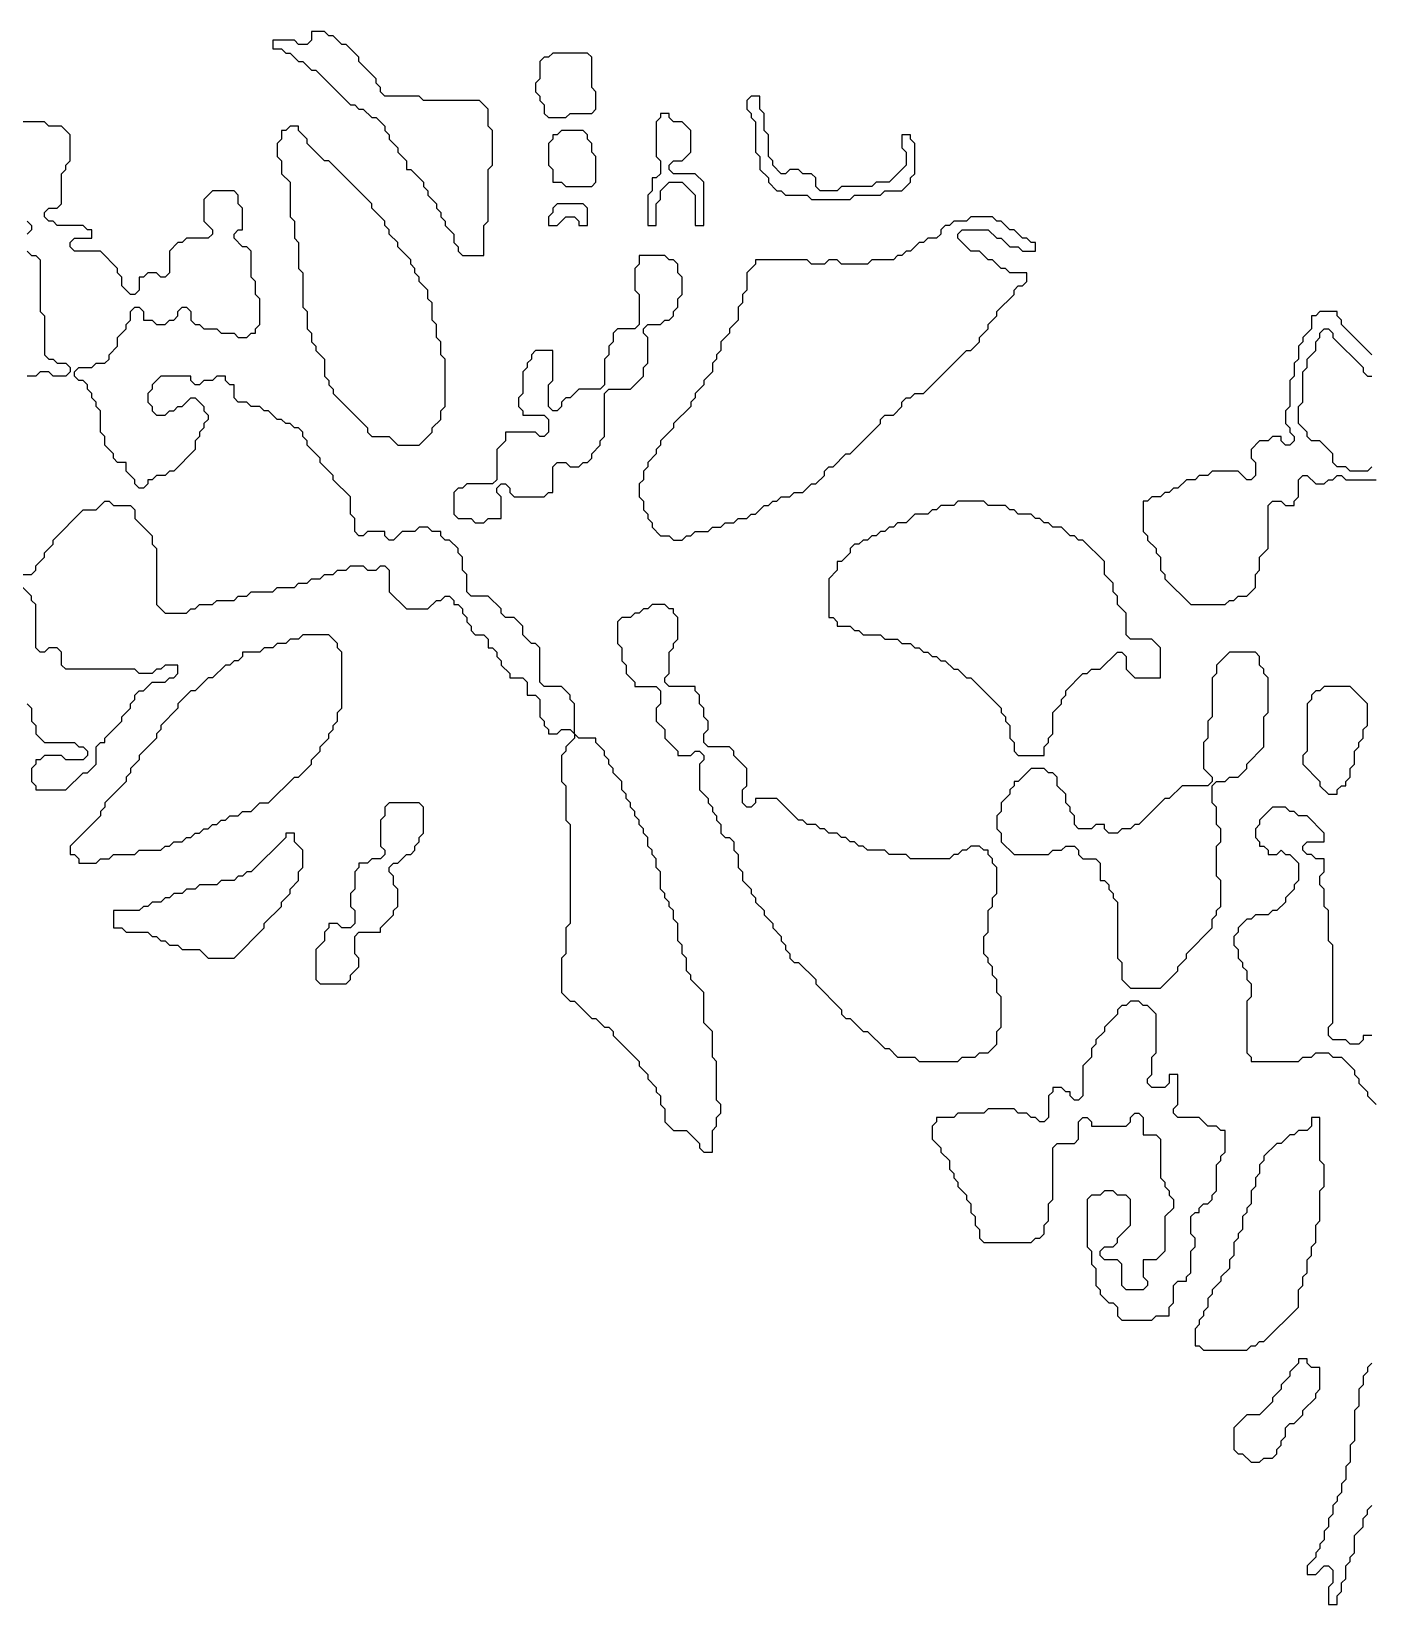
# Model space of a CAD drawing. Header units: metres. Extents: x 0 to 100, y 0 to 128.
# Drawn here: x 44.3 to 52.06, y 57.9 to 67.03 of the extents above; entities that cross this region are included whole.
import ezdxf

# ---------------------------------------------------------------- set-up
doc = ezdxf.new("R2010")
doc.units = ezdxf.units.M

msp = doc.modelspace()

# ---------------------------------------------------------------- linework, layer by layer
for points in [[(45.925, 67.025), (45.925, 66.975), (45.9, 66.95), (45.85, 66.95), (45.825, 66.975), (45.7, 66.975), (45.7, 66.925), (45.75, 66.925), (45.775, 66.9), (45.8, 66.9), (45.85, 66.85), (45.875, 66.85), (45.925, 66.8), (45.95, 66.8), (46.15, 66.6), (46.175, 66.6), (46.2, 66.575), (46.225, 66.575), (46.275, 66.525), (46.3, 66.525), (46.35, 66.475), (46.35, 66.45), (46.375, 66.425), (46.375, 66.4), (46.425, 66.35), (46.425, 66.325), (46.475, 66.275), (46.475, 66.225), (46.5, 66.225), (46.575, 66.15), (46.575, 66.125), (46.6, 66.1), (46.6, 66.075), (46.65, 66.025), (46.65, 66), (46.675, 65.975), (46.675, 65.95), (46.7, 65.925), (46.7, 65.9), (46.75, 65.85), (46.75, 65.8), (46.775, 65.775), (46.775, 65.75), (46.8, 65.725), (46.925, 65.725), (46.925, 65.9), (46.95, 65.925), (46.95, 66.225), (46.975, 66.25), (46.975, 66.45), (46.95, 66.475), (46.95, 66.575), (46.9, 66.625), (46.575, 66.625), (46.55, 66.65), (46.35, 66.65), (46.325, 66.675), (46.325, 66.7), (46.3, 66.725), (46.3, 66.75), (46.2, 66.85), (46.2, 66.875), (46.125, 66.95), (46.1, 66.95), (46.05, 67), (46.025, 67), (46, 67.025)], [(47.325, 66.9), (47.3, 66.875), (47.275, 66.875), (47.25, 66.85), (47.25, 66.75), (47.225, 66.725), (47.225, 66.675), (47.25, 66.65), (47.25, 66.625), (47.275, 66.6), (47.275, 66.55), (47.3, 66.525), (47.4, 66.525), (47.425, 66.55), (47.55, 66.55), (47.575, 66.575), (47.575, 66.675), (47.55, 66.7), (47.55, 66.875), (47.525, 66.9)], [(48.475, 66.65), (48.45, 66.625), (48.45, 66.575), (48.475, 66.55), (48.475, 66.525), (48.5, 66.5), (48.5, 66.325), (48.525, 66.3), (48.525, 66.225), (48.575, 66.175), (48.575, 66.15), (48.625, 66.1), (48.65, 66.1), (48.675, 66.075), (48.8, 66.075), (48.825, 66.05), (49.05, 66.05), (49.075, 66.075), (49.225, 66.075), (49.25, 66.1), (49.35, 66.1), (49.4, 66.15), (49.4, 66.175), (49.425, 66.2), (49.425, 66.375), (49.4, 66.4), (49.4, 66.425), (49.35, 66.425), (49.35, 66.35), (49.375, 66.325), (49.375, 66.25), (49.275, 66.15), (49.2, 66.15), (49.175, 66.125), (49, 66.125), (48.975, 66.1), (48.875, 66.1), (48.85, 66.125), (48.85, 66.175), (48.825, 66.2), (48.775, 66.2), (48.75, 66.225), (48.7, 66.225), (48.675, 66.2), (48.65, 66.2), (48.6, 66.25), (48.6, 66.275), (48.575, 66.3), (48.575, 66.425), (48.55, 66.45), (48.55, 66.55), (48.525, 66.575), (48.525, 66.65)], [(47.95, 66.55), (47.95, 66.525), (47.925, 66.5), (47.925, 66.3), (47.95, 66.275), (47.95, 66.2), (47.925, 66.175), (47.9, 66.175), (47.9, 66.1), (47.875, 66.075), (47.875, 65.9), (47.925, 65.9), (47.925, 66.025), (47.95, 66.05), (47.95, 66.1), (48, 66.15), (48.075, 66.15), (48.15, 66.075), (48.15, 65.9), (48.2, 65.9), (48.2, 66.15), (48.15, 66.2), (48.025, 66.2), (48, 66.225), (48, 66.25), (48.025, 66.275), (48.075, 66.275), (48.125, 66.325), (48.125, 66.45), (48.075, 66.5), (48.025, 66.5), (48, 66.525), (48, 66.55)], [(45.8, 66.475), (45.775, 66.45), (45.75, 66.45), (45.75, 66.4), (45.725, 66.375), (45.725, 66.3), (45.75, 66.275), (45.75, 66.2), (45.8, 66.15), (45.8, 65.95), (45.825, 65.925), (45.825, 65.825), (45.85, 65.8), (45.85, 65.65), (45.875, 65.625), (45.875, 65.425), (45.9, 65.4), (45.9, 65.3), (45.925, 65.275), (45.925, 65.225), (45.95, 65.2), (45.95, 65.175), (46, 65.125), (46, 65.025), (46.025, 65), (46.025, 64.975), (46.05, 64.95), (46.05, 64.925), (46.25, 64.725), (46.25, 64.7), (46.275, 64.675), (46.375, 64.675), (46.425, 64.625), (46.55, 64.625), (46.625, 64.7), (46.625, 64.725), (46.675, 64.775), (46.675, 64.825), (46.7, 64.85), (46.7, 65.125), (46.675, 65.15), (46.675, 65.225), (46.65, 65.25), (46.65, 65.325), (46.625, 65.35), (46.625, 65.45), (46.6, 65.475), (46.6, 65.525), (46.55, 65.575), (46.55, 65.6), (46.525, 65.625), (46.525, 65.65), (46.5, 65.675), (46.5, 65.7), (46.425, 65.775), (46.425, 65.8), (46.375, 65.85), (46.375, 65.875), (46.35, 65.9), (46.35, 65.925), (46.275, 66), (46.275, 66.025), (46.025, 66.275), (46, 66.275), (45.9, 66.375), (45.9, 66.4), (45.85, 66.45), (45.85, 66.475)], [(47.375, 66.45), (47.35, 66.425), (47.325, 66.425), (47.325, 66.4), (47.3, 66.375), (47.3, 66.25), (47.325, 66.225), (47.325, 66.15), (47.375, 66.15), (47.4, 66.125), (47.55, 66.125), (47.575, 66.15), (47.575, 66.3), (47.55, 66.325), (47.55, 66.375), (47.525, 66.4), (47.525, 66.425), (47.5, 66.45)], [(47.35, 66.025), (47.325, 66), (47.325, 65.975), (47.3, 65.95), (47.3, 65.9), (47.35, 65.9), (47.4, 65.95), (47.45, 65.95), (47.475, 65.925), (47.475, 65.9), (47.525, 65.9), (47.525, 66), (47.5, 66.025)], [(49.75, 65.95), (49.725, 65.925), (49.65, 65.925), (49.625, 65.9), (49.6, 65.9), (49.575, 65.875), (49.575, 65.85), (49.55, 65.825), (49.5, 65.825), (49.475, 65.8), (49.45, 65.8), (49.4, 65.75), (49.375, 65.75), (49.35, 65.725), (49.325, 65.725), (49.3, 65.7), (49.175, 65.7), (49.15, 65.675), (49, 65.675), (48.975, 65.7), (48.925, 65.7), (48.9, 65.675), (48.825, 65.675), (48.8, 65.7), (48.5, 65.7), (48.5, 65.675), (48.45, 65.625), (48.45, 65.525), (48.425, 65.5), (48.425, 65.45), (48.4, 65.425), (48.4, 65.35), (48.35, 65.3), (48.35, 65.275), (48.3, 65.225), (48.3, 65.175), (48.275, 65.15), (48.275, 65.125), (48.25, 65.1), (48.25, 65.05), (48.2, 65), (48.2, 64.975), (48.15, 64.925), (48.15, 64.9), (48.125, 64.875), (48.125, 64.85), (48.025, 64.75), (48.025, 64.725), (47.95, 64.65), (47.95, 64.625), (47.925, 64.6), (47.925, 64.575), (47.875, 64.525), (47.875, 64.5), (47.85, 64.475), (47.85, 64.425), (47.825, 64.4), (47.825, 64.325), (47.85, 64.3), (47.85, 64.25), (47.875, 64.225), (47.875, 64.2), (47.9, 64.175), (47.9, 64.15), (47.95, 64.1), (48, 64.1), (48.025, 64.075), (48.075, 64.075), (48.1, 64.1), (48.125, 64.1), (48.15, 64.125), (48.225, 64.125), (48.25, 64.15), (48.3, 64.15), (48.325, 64.175), (48.375, 64.175), (48.4, 64.2), (48.45, 64.2), (48.475, 64.225), (48.5, 64.225), (48.55, 64.275), (48.575, 64.275), (48.6, 64.3), (48.625, 64.3), (48.65, 64.325), (48.7, 64.325), (48.725, 64.35), (48.775, 64.35), (48.825, 64.4), (48.85, 64.4), (48.9, 64.45), (48.9, 64.475), (48.925, 64.5), (48.95, 64.5), (49.025, 64.575), (49.05, 64.575), (49.225, 64.75), (49.225, 64.775), (49.25, 64.8), (49.3, 64.8), (49.35, 64.85), (49.35, 64.875), (49.375, 64.9), (49.4, 64.9), (49.425, 64.925), (49.475, 64.925), (49.725, 65.175), (49.75, 65.175), (49.8, 65.225), (49.8, 65.25), (49.85, 65.3), (49.85, 65.325), (49.9, 65.375), (49.9, 65.4), (50, 65.5), (50, 65.525), (50.025, 65.55), (50.05, 65.55), (50.075, 65.575), (50.075, 65.625), (49.975, 65.625), (49.95, 65.65), (49.925, 65.65), (49.875, 65.7), (49.85, 65.7), (49.8, 65.75), (49.75, 65.75), (49.675, 65.825), (49.675, 65.85), (49.7, 65.875), (49.85, 65.875), (49.9, 65.825), (49.925, 65.825), (49.975, 65.775), (50.025, 65.775), (50.05, 65.75), (50.125, 65.75), (50.125, 65.8), (50.1, 65.8), (50.075, 65.825), (50.05, 65.825), (50, 65.875), (49.975, 65.875), (49.925, 65.925), (49.9, 65.925), (49.875, 65.95)], [(47.825, 65.725), (47.825, 65.675), (47.8, 65.65), (47.8, 65.525), (47.825, 65.5), (47.825, 65.325), (47.8, 65.3), (47.7, 65.3), (47.675, 65.275), (47.675, 65.225), (47.65, 65.2), (47.65, 65.15), (47.625, 65.125), (47.625, 64.975), (47.6, 64.95), (47.475, 64.95), (47.425, 64.9), (47.4, 64.9), (47.375, 64.875), (47.375, 64.85), (47.35, 64.825), (47.325, 64.825), (47.3, 64.85), (47.3, 64.975), (47.325, 65), (47.325, 65.175), (47.225, 65.175), (47.2, 65.15), (47.2, 65.125), (47.175, 65.1), (47.175, 65.075), (47.15, 65.05), (47.15, 64.925), (47.125, 64.9), (47.125, 64.85), (47.15, 64.825), (47.15, 64.8), (47.275, 64.8), (47.3, 64.775), (47.3, 64.7), (47.275, 64.675), (47.25, 64.675), (47.225, 64.7), (47.05, 64.7), (47.05, 64.65), (47, 64.6), (47, 64.425), (46.975, 64.4), (46.825, 64.4), (46.8, 64.375), (46.775, 64.375), (46.75, 64.35), (46.75, 64.225), (46.775, 64.2), (46.85, 64.2), (46.875, 64.175), (46.925, 64.175), (46.95, 64.2), (47.025, 64.2), (47.025, 64.325), (47, 64.35), (47, 64.375), (47.025, 64.4), (47.05, 64.4), (47.075, 64.375), (47.075, 64.35), (47.1, 64.325), (47.275, 64.325), (47.3, 64.35), (47.325, 64.35), (47.325, 64.5), (47.35, 64.525), (47.4, 64.525), (47.425, 64.5), (47.475, 64.5), (47.5, 64.525), (47.525, 64.525), (47.55, 64.55), (47.55, 64.575), (47.6, 64.625), (47.6, 64.65), (47.625, 64.675), (47.625, 64.925), (47.65, 64.95), (47.775, 64.95), (47.85, 65.025), (47.85, 65.075), (47.875, 65.1), (47.875, 65.25), (47.85, 65.275), (47.85, 65.3), (47.875, 65.325), (47.95, 65.325), (47.975, 65.35), (48, 65.35), (48.025, 65.375), (48.025, 65.4), (48.05, 65.425), (48.05, 65.475), (48.075, 65.5), (48.075, 65.6), (48.05, 65.625), (48.05, 65.675), (48.025, 65.7), (48, 65.7), (47.975, 65.725)], [(49.675, 64.3), (49.65, 64.275), (49.575, 64.275), (49.55, 64.25), (49.525, 64.25), (49.5, 64.225), (49.425, 64.225), (49.375, 64.175), (49.325, 64.175), (49.3, 64.15), (49.275, 64.15), (49.25, 64.125), (49.225, 64.125), (49.2, 64.1), (49.175, 64.1), (49.15, 64.075), (49.125, 64.075), (49.1, 64.05), (49.075, 64.05), (49.05, 64.025), (49.05, 64), (49, 63.95), (48.975, 63.95), (48.975, 63.9), (48.925, 63.85), (48.925, 63.625), (48.95, 63.625), (48.975, 63.6), (48.975, 63.575), (49.05, 63.575), (49.075, 63.55), (49.1, 63.55), (49.125, 63.525), (49.225, 63.525), (49.25, 63.5), (49.325, 63.5), (49.35, 63.475), (49.4, 63.475), (49.425, 63.45), (49.45, 63.45), (49.475, 63.425), (49.5, 63.425), (49.525, 63.4), (49.55, 63.4), (49.575, 63.375), (49.6, 63.375), (49.65, 63.325), (49.675, 63.325), (49.725, 63.275), (49.75, 63.275), (49.925, 63.1), (49.925, 63.075), (49.95, 63.05), (49.95, 63.025), (49.975, 63), (49.975, 62.925), (50, 62.9), (50, 62.85), (50.025, 62.825), (50.175, 62.825), (50.175, 62.875), (50.2, 62.9), (50.2, 62.925), (50.225, 62.95), (50.225, 63.075), (50.275, 63.125), (50.275, 63.15), (50.3, 63.175), (50.3, 63.2), (50.4, 63.3), (50.425, 63.3), (50.45, 63.325), (50.5, 63.325), (50.6, 63.425), (50.625, 63.425), (50.65, 63.4), (50.65, 63.325), (50.7, 63.275), (50.85, 63.275), (50.85, 63.45), (50.8, 63.5), (50.675, 63.5), (50.65, 63.525), (50.65, 63.65), (50.6, 63.7), (50.6, 63.75), (50.575, 63.775), (50.575, 63.825), (50.525, 63.875), (50.525, 63.95), (50.4, 64.075), (50.375, 64.075), (50.35, 64.1), (50.325, 64.1), (50.275, 64.15), (50.225, 64.15), (50.2, 64.175), (50.175, 64.175), (50.15, 64.2), (50.125, 64.2), (50.1, 64.225), (50.025, 64.225), (50, 64.25), (49.975, 64.25), (49.95, 64.275), (49.85, 64.275), (49.825, 64.3)], [(47.9, 63.7), (47.875, 63.675), (47.85, 63.675), (47.825, 63.65), (47.8, 63.65), (47.775, 63.625), (47.725, 63.625), (47.7, 63.6), (47.7, 63.475), (47.725, 63.45), (47.725, 63.375), (47.75, 63.35), (47.75, 63.3), (47.8, 63.25), (47.8, 63.225), (47.925, 63.225), (47.95, 63.2), (47.95, 63.125), (47.925, 63.1), (47.925, 63.025), (47.975, 62.975), (47.975, 62.925), (48.05, 62.85), (48.05, 62.825), (48.125, 62.825), (48.15, 62.85), (48.175, 62.85), (48.2, 62.825), (48.2, 62.8), (48.175, 62.775), (48.175, 62.625), (48.225, 62.575), (48.225, 62.55), (48.25, 62.525), (48.25, 62.5), (48.275, 62.475), (48.275, 62.45), (48.3, 62.425), (48.3, 62.375), (48.325, 62.35), (48.35, 62.35), (48.375, 62.325), (48.375, 62.275), (48.4, 62.25), (48.4, 62.175), (48.425, 62.15), (48.425, 62.1), (48.475, 62.05), (48.475, 62.025), (48.5, 62), (48.5, 61.975), (48.55, 61.925), (48.55, 61.9), (48.6, 61.85), (48.6, 61.825), (48.65, 61.775), (48.65, 61.75), (48.675, 61.725), (48.675, 61.7), (48.7, 61.675), (48.7, 61.65), (48.725, 61.625), (48.75, 61.625), (48.85, 61.525), (48.85, 61.5), (49, 61.35), (49, 61.325), (49.025, 61.3), (49.05, 61.3), (49.125, 61.225), (49.15, 61.225), (49.25, 61.125), (49.275, 61.125), (49.325, 61.075), (49.425, 61.075), (49.45, 61.05), (49.675, 61.05), (49.7, 61.075), (49.775, 61.075), (49.8, 61.1), (49.85, 61.1), (49.9, 61.15), (49.9, 61.225), (49.925, 61.25), (49.925, 61.425), (49.9, 61.45), (49.9, 61.525), (49.875, 61.55), (49.875, 61.6), (49.85, 61.625), (49.85, 61.65), (49.825, 61.675), (49.825, 61.775), (49.85, 61.8), (49.85, 61.925), (49.875, 61.95), (49.875, 62), (49.9, 62.025), (49.9, 62.175), (49.875, 62.2), (49.875, 62.225), (49.85, 62.25), (49.85, 62.275), (49.825, 62.275), (49.8, 62.3), (49.75, 62.3), (49.725, 62.275), (49.7, 62.275), (49.675, 62.25), (49.65, 62.25), (49.625, 62.225), (49.4, 62.225), (49.375, 62.25), (49.275, 62.25), (49.25, 62.275), (49.15, 62.275), (49.125, 62.3), (49.1, 62.3), (49.075, 62.325), (49.05, 62.325), (49.025, 62.35), (49, 62.35), (48.975, 62.375), (48.925, 62.375), (48.9, 62.4), (48.875, 62.4), (48.85, 62.425), (48.8, 62.425), (48.775, 62.45), (48.75, 62.45), (48.625, 62.575), (48.5, 62.575), (48.5, 62.55), (48.475, 62.525), (48.45, 62.525), (48.425, 62.55), (48.425, 62.625), (48.45, 62.65), (48.45, 62.75), (48.375, 62.825), (48.375, 62.85), (48.35, 62.875), (48.225, 62.875), (48.2, 62.9), (48.2, 62.95), (48.225, 62.975), (48.225, 63.025), (48.2, 63.05), (48.2, 63.1), (48.175, 63.125), (48.175, 63.175), (48.15, 63.2), (48.15, 63.225), (48, 63.225), (47.975, 63.25), (47.975, 63.275), (48, 63.3), (48, 63.425), (48.025, 63.45), (48.025, 63.475), (48.05, 63.5), (48.05, 63.625), (48.025, 63.65), (48.025, 63.675), (48, 63.675), (47.975, 63.7)], [(45.875, 63.525), (45.85, 63.5), (45.8, 63.5), (45.775, 63.475), (45.725, 63.475), (45.7, 63.45), (45.65, 63.45), (45.625, 63.425), (45.525, 63.425), (45.525, 63.4), (45.5, 63.375), (45.475, 63.375), (45.45, 63.35), (45.425, 63.35), (45.35, 63.275), (45.325, 63.275), (45.25, 63.2), (45.225, 63.2), (45.15, 63.125), (45.15, 63.1), (45.05, 63), (45.05, 62.975), (45.025, 62.95), (45.025, 62.925), (44.925, 62.825), (44.925, 62.8), (44.875, 62.75), (44.875, 62.725), (44.85, 62.7), (44.85, 62.675), (44.725, 62.55), (44.725, 62.525), (44.7, 62.5), (44.7, 62.475), (44.525, 62.3), (44.525, 62.25), (44.55, 62.25), (44.575, 62.225), (44.575, 62.2), (44.675, 62.2), (44.7, 62.225), (44.75, 62.225), (44.775, 62.25), (44.9, 62.25), (44.925, 62.275), (45.05, 62.275), (45.075, 62.3), (45.1, 62.3), (45.125, 62.325), (45.175, 62.325), (45.2, 62.35), (45.225, 62.35), (45.25, 62.375), (45.275, 62.375), (45.3, 62.4), (45.325, 62.4), (45.35, 62.425), (45.375, 62.425), (45.4, 62.45), (45.425, 62.45), (45.45, 62.475), (45.5, 62.475), (45.525, 62.5), (45.575, 62.5), (45.625, 62.55), (45.675, 62.55), (45.825, 62.7), (45.85, 62.7), (45.925, 62.775), (45.925, 62.8), (45.975, 62.85), (45.975, 62.875), (46.025, 62.925), (46.025, 62.95), (46.05, 62.975), (46.05, 63), (46.075, 63.025), (46.075, 63.075), (46.1, 63.1), (46.1, 63.425), (46.075, 63.45), (46.075, 63.475), (46.025, 63.525)], [(51.25, 63.425), (51.175, 63.35), (51.175, 63.3), (51.15, 63.275), (51.15, 63.05), (51.125, 63.025), (51.125, 62.925), (51.1, 62.9), (51.1, 62.75), (51.15, 62.7), (51.15, 62.675), (51.125, 62.65), (50.975, 62.65), (50.9, 62.575), (50.875, 62.575), (50.725, 62.425), (50.7, 62.425), (50.675, 62.4), (50.625, 62.4), (50.6, 62.375), (50.55, 62.375), (50.525, 62.4), (50.525, 62.425), (50.475, 62.425), (50.45, 62.4), (50.375, 62.4), (50.35, 62.425), (50.35, 62.475), (50.325, 62.5), (50.325, 62.525), (50.3, 62.55), (50.3, 62.6), (50.25, 62.65), (50.25, 62.7), (50.225, 62.725), (50.2, 62.725), (50.175, 62.75), (50.1, 62.75), (50.025, 62.675), (50, 62.675), (50, 62.65), (49.975, 62.625), (49.975, 62.6), (49.925, 62.55), (49.925, 62.5), (49.9, 62.475), (49.9, 62.4), (49.925, 62.375), (49.925, 62.325), (50, 62.25), (50.2, 62.25), (50.225, 62.275), (50.275, 62.275), (50.3, 62.3), (50.35, 62.3), (50.375, 62.275), (50.375, 62.25), (50.4, 62.225), (50.475, 62.225), (50.5, 62.2), (50.5, 62.1), (50.525, 62.1), (50.55, 62.075), (50.55, 62.05), (50.575, 62.025), (50.575, 62), (50.6, 61.975), (50.6, 61.65), (50.625, 61.625), (50.625, 61.525), (50.675, 61.475), (50.85, 61.475), (50.95, 61.575), (50.95, 61.6), (51, 61.65), (51, 61.675), (51.15, 61.825), (51.15, 61.875), (51.175, 61.9), (51.175, 61.925), (51.2, 61.95), (51.2, 62.1), (51.175, 62.125), (51.175, 62.3), (51.2, 62.325), (51.2, 62.4), (51.175, 62.425), (51.175, 62.525), (51.15, 62.55), (51.15, 62.65), (51.175, 62.675), (51.225, 62.675), (51.25, 62.7), (51.3, 62.7), (51.35, 62.75), (51.35, 62.775), (51.45, 62.875), (51.45, 63.05), (51.475, 63.075), (51.475, 63.275), (51.45, 63.3), (51.45, 63.325), (51.425, 63.35), (51.425, 63.4), (51.4, 63.425)], [(51.8, 63.225), (51.775, 63.2), (51.75, 63.2), (51.725, 63.175), (51.725, 63.15), (51.7, 63.125), (51.7, 62.85), (51.675, 62.825), (51.675, 62.775), (51.775, 62.675), (51.775, 62.65), (51.825, 62.6), (51.875, 62.6), (51.875, 62.625), (51.9, 62.65), (51.925, 62.65), (51.925, 62.675), (51.95, 62.7), (51.95, 62.75), (51.975, 62.775), (51.975, 62.85), (52, 62.875), (52, 62.9), (52.025, 62.925), (52.025, 62.975), (52.05, 63), (52.05, 63.125), (51.95, 63.225)], [(46.375, 62.55), (46.35, 62.525), (46.35, 62.475), (46.325, 62.45), (46.325, 62.3), (46.35, 62.275), (46.35, 62.25), (46.325, 62.225), (46.275, 62.225), (46.25, 62.2), (46.2, 62.2), (46.2, 62.175), (46.175, 62.15), (46.175, 62.05), (46.15, 62.025), (46.15, 61.95), (46.175, 61.925), (46.175, 61.85), (46.15, 61.825), (46.1, 61.825), (46.075, 61.85), (46.025, 61.85), (46.025, 61.825), (46, 61.8), (46, 61.75), (45.95, 61.7), (45.95, 61.525), (45.975, 61.5), (46.125, 61.5), (46.15, 61.525), (46.15, 61.55), (46.2, 61.6), (46.2, 61.65), (46.175, 61.675), (46.175, 61.775), (46.2, 61.8), (46.325, 61.8), (46.325, 61.825), (46.4, 61.9), (46.4, 61.925), (46.425, 61.95), (46.425, 62.05), (46.4, 62.075), (46.4, 62.125), (46.375, 62.15), (46.375, 62.175), (46.4, 62.2), (46.425, 62.2), (46.475, 62.25), (46.5, 62.25), (46.525, 62.275), (46.525, 62.3), (46.55, 62.325), (46.55, 62.35), (46.575, 62.375), (46.575, 62.525), (46.55, 62.55)], [(45.775, 62.375), (45.775, 62.35), (45.575, 62.15), (45.55, 62.15), (45.525, 62.125), (45.5, 62.125), (45.475, 62.1), (45.4, 62.1), (45.375, 62.075), (45.275, 62.075), (45.25, 62.05), (45.2, 62.05), (45.175, 62.025), (45.125, 62.025), (45.1, 62), (45.075, 62), (45.05, 61.975), (45, 61.975), (44.975, 61.95), (44.95, 61.95), (44.925, 61.925), (44.775, 61.925), (44.775, 61.825), (44.825, 61.825), (44.85, 61.8), (44.975, 61.8), (45, 61.775), (45.025, 61.775), (45.05, 61.75), (45.075, 61.75), (45.1, 61.725), (45.15, 61.725), (45.175, 61.7), (45.275, 61.7), (45.325, 61.65), (45.475, 61.65), (45.65, 61.825), (45.65, 61.85), (45.75, 61.95), (45.75, 61.975), (45.8, 62.025), (45.8, 62.05), (45.85, 62.1), (45.85, 62.15), (45.875, 62.175), (45.875, 62.275), (45.825, 62.325), (45.825, 62.375)], [(50.675, 61.4), (50.65, 61.375), (50.625, 61.375), (50.6, 61.35), (50.6, 61.325), (50.525, 61.25), (50.525, 61.225), (50.475, 61.175), (50.475, 61.15), (50.45, 61.125), (50.45, 61.075), (50.4, 61.025), (50.4, 60.85), (50.375, 60.825), (50.35, 60.825), (50.325, 60.85), (50.325, 60.875), (50.3, 60.875), (50.275, 60.9), (50.225, 60.9), (50.225, 60.875), (50.2, 60.85), (50.2, 60.725), (50.175, 60.7), (50.15, 60.7), (50.125, 60.725), (50.1, 60.725), (50.075, 60.75), (50.025, 60.75), (50, 60.775), (49.85, 60.775), (49.825, 60.75), (49.675, 60.75), (49.65, 60.725), (49.55, 60.725), (49.55, 60.7), (49.525, 60.675), (49.525, 60.6), (49.575, 60.55), (49.575, 60.525), (49.625, 60.475), (49.625, 60.425), (49.65, 60.4), (49.65, 60.375), (49.675, 60.35), (49.675, 60.325), (49.725, 60.275), (49.725, 60.25), (49.75, 60.225), (49.75, 60.175), (49.775, 60.15), (49.775, 60.1), (49.8, 60.075), (49.8, 60.025), (49.825, 60), (50.1, 60), (50.125, 60.025), (50.15, 60.025), (50.175, 60.05), (50.175, 60.1), (50.2, 60.125), (50.2, 60.225), (50.225, 60.25), (50.225, 60.55), (50.25, 60.575), (50.35, 60.575), (50.375, 60.6), (50.375, 60.7), (50.4, 60.725), (50.425, 60.725), (50.45, 60.7), (50.45, 60.675), (50.65, 60.675), (50.675, 60.7), (50.675, 60.725), (50.7, 60.75), (50.725, 60.75), (50.75, 60.725), (50.75, 60.625), (50.825, 60.625), (50.85, 60.6), (50.85, 60.375), (50.875, 60.35), (50.875, 60.325), (50.9, 60.3), (50.9, 60.275), (50.925, 60.25), (50.925, 60.2), (50.875, 60.15), (50.875, 59.95), (50.825, 59.9), (50.75, 59.9), (50.75, 59.8), (50.775, 59.775), (50.775, 59.75), (50.75, 59.725), (50.65, 59.725), (50.625, 59.75), (50.625, 59.875), (50.6, 59.9), (50.525, 59.9), (50.5, 59.925), (50.5, 59.95), (50.525, 59.975), (50.575, 59.975), (50.6, 60), (50.6, 60.025), (50.675, 60.1), (50.675, 60.25), (50.65, 60.275), (50.6, 60.275), (50.575, 60.3), (50.525, 60.3), (50.5, 60.275), (50.45, 60.275), (50.425, 60.25), (50.425, 59.975), (50.45, 59.95), (50.45, 59.875), (50.475, 59.85), (50.475, 59.75), (50.5, 59.725), (50.5, 59.7), (50.55, 59.65), (50.575, 59.65), (50.6, 59.625), (50.6, 59.575), (50.625, 59.55), (50.8, 59.55), (50.825, 59.575), (50.9, 59.575), (50.9, 59.625), (50.925, 59.65), (50.925, 59.75), (50.95, 59.775), (51, 59.775), (51, 59.8), (51.025, 59.825), (51.025, 59.95), (51.05, 59.975), (51.05, 60.025), (51.025, 60.05), (51.025, 60.15), (51.05, 60.175), (51.075, 60.175), (51.075, 60.2), (51.1, 60.225), (51.125, 60.225), (51.15, 60.25), (51.15, 60.275), (51.175, 60.3), (51.175, 60.45), (51.2, 60.475), (51.2, 60.5), (51.225, 60.525), (51.225, 60.65), (51.2, 60.65), (51.175, 60.675), (51.125, 60.675), (51.075, 60.725), (50.95, 60.725), (50.925, 60.75), (50.925, 60.775), (50.95, 60.8), (50.95, 60.975), (50.9, 60.975), (50.9, 60.925), (50.875, 60.9), (50.8, 60.9), (50.775, 60.925), (50.775, 60.95), (50.8, 60.975), (50.8, 61.075), (50.825, 61.1), (50.825, 61.325), (50.775, 61.375), (50.75, 61.375), (50.725, 61.4)], [(51.725, 60.725), (51.725, 60.675), (51.7, 60.65), (51.65, 60.65), (51.625, 60.625), (51.6, 60.625), (51.55, 60.575), (51.525, 60.575), (51.45, 60.5), (51.45, 60.475), (51.425, 60.45), (51.425, 60.4), (51.4, 60.375), (51.4, 60.325), (51.375, 60.3), (51.375, 60.225), (51.35, 60.2), (51.35, 60.175), (51.325, 60.15), (51.325, 60.075), (51.3, 60.05), (51.3, 60.025), (51.275, 60), (51.275, 59.925), (51.25, 59.9), (51.25, 59.85), (51.2, 59.8), (51.2, 59.775), (51.15, 59.725), (51.15, 59.7), (51.125, 59.675), (51.125, 59.625), (51.1, 59.6), (51.1, 59.575), (51.075, 59.55), (51.075, 59.525), (51.05, 59.5), (51.05, 59.4), (51.075, 59.4), (51.1, 59.375), (51.35, 59.375), (51.375, 59.4), (51.4, 59.4), (51.425, 59.425), (51.45, 59.425), (51.65, 59.625), (51.65, 59.725), (51.675, 59.75), (51.675, 59.8), (51.7, 59.825), (51.7, 59.9), (51.725, 59.925), (51.725, 59.975), (51.75, 60), (51.75, 60.1), (51.775, 60.125), (51.775, 60.3), (51.8, 60.325), (51.8, 60.45), (51.775, 60.475), (51.775, 60.725)], [(51.65, 59.325), (51.65, 59.3), (51.6, 59.25), (51.6, 59.225), (51.55, 59.175), (51.55, 59.15), (51.5, 59.1), (51.5, 59.075), (51.425, 59), (51.35, 59), (51.275, 58.925), (51.275, 58.8), (51.3, 58.775), (51.325, 58.775), (51.375, 58.725), (51.425, 58.725), (51.45, 58.75), (51.5, 58.75), (51.525, 58.775), (51.525, 58.8), (51.55, 58.825), (51.55, 58.85), (51.575, 58.875), (51.575, 58.925), (51.6, 58.95), (51.625, 58.95), (51.675, 59), (51.675, 59.025), (51.75, 59.1), (51.75, 59.125), (51.775, 59.15), (51.775, 59.275), (51.725, 59.275), (51.7, 59.3), (51.7, 59.325)]]:
    msp.add_lwpolyline(points, close=True)
for points in [[(44.25, 63.875), (44.3, 63.875), (44.325, 63.9), (44.325, 63.925), (44.375, 63.975), (44.375, 64), (44.425, 64.05), (44.425, 64.075), (44.6, 64.25), (44.675, 64.25), (44.725, 64.3), (44.75, 64.3), (44.775, 64.275), (44.875, 64.275), (44.9, 64.25), (44.9, 64.2), (45, 64.1), (45, 64.05), (45.025, 64.025), (45.025, 63.7), (45.075, 63.65), (45.2, 63.65), (45.225, 63.675), (45.25, 63.675), (45.275, 63.7), (45.35, 63.7), (45.375, 63.725), (45.475, 63.725), (45.5, 63.75), (45.55, 63.75), (45.575, 63.775), (45.7, 63.775), (45.725, 63.8), (45.825, 63.8), (45.85, 63.825), (45.9, 63.825), (45.925, 63.85), (45.975, 63.85), (46, 63.875), (46.05, 63.875), (46.075, 63.9), (46.125, 63.9), (46.15, 63.925), (46.225, 63.925), (46.25, 63.9), (46.3, 63.9), (46.325, 63.925), (46.35, 63.925), (46.375, 63.9), (46.375, 63.775), (46.475, 63.675), (46.6, 63.675), (46.65, 63.725), (46.675, 63.725), (46.7, 63.75), (46.725, 63.75), (46.75, 63.725), (46.75, 63.7), (46.775, 63.7), (46.8, 63.675), (46.8, 63.65), (46.825, 63.625), (46.825, 63.6), (46.85, 63.575), (46.85, 63.55), (46.875, 63.525), (46.925, 63.525), (46.95, 63.5), (46.95, 63.45), (46.975, 63.45), (47, 63.425), (47, 63.4), (47.025, 63.375), (47.025, 63.35), (47.075, 63.3), (47.075, 63.275), (47.15, 63.275), (47.175, 63.25), (47.175, 63.175), (47.225, 63.175), (47.25, 63.15), (47.25, 63.05), (47.275, 63.025), (47.275, 63), (47.3, 62.975), (47.3, 62.95), (47.35, 62.95), (47.375, 62.975), (47.425, 62.975), (47.45, 62.95), (47.45, 62.925), (47.4, 62.875), (47.4, 62.85), (47.375, 62.825), (47.375, 62.675), (47.4, 62.65), (47.4, 62.45), (47.425, 62.425), (47.425, 61.85), (47.4, 61.825), (47.4, 61.675), (47.375, 61.65), (47.375, 61.45), (47.425, 61.4), (47.45, 61.4), (47.55, 61.3), (47.575, 61.3), (47.625, 61.25), (47.65, 61.25), (47.675, 61.225), (47.675, 61.2), (47.825, 61.05), (47.825, 61.025), (47.875, 60.975), (47.875, 60.95), (47.925, 60.9), (47.925, 60.875), (47.95, 60.85), (47.95, 60.8), (47.975, 60.775), (47.975, 60.7), (48.025, 60.65), (48.1, 60.65), (48.175, 60.575), (48.175, 60.55), (48.2, 60.525), (48.25, 60.525), (48.25, 60.65), (48.275, 60.675), (48.275, 60.725), (48.3, 60.75), (48.3, 60.8), (48.275, 60.825), (48.275, 61.05), (48.25, 61.075), (48.25, 61.225), (48.2, 61.275), (48.2, 61.45), (48.125, 61.525), (48.125, 61.55), (48.1, 61.575), (48.1, 61.65), (48.075, 61.675), (48.075, 61.725), (48.05, 61.75), (48.05, 61.85), (48.025, 61.875), (48.025, 61.925), (48, 61.95), (48, 61.975), (47.975, 62), (47.975, 62.025), (47.95, 62.05), (47.95, 62.15), (47.925, 62.175), (47.925, 62.225), (47.9, 62.25), (47.9, 62.275), (47.875, 62.3), (47.875, 62.35), (47.85, 62.375), (47.85, 62.4), (47.825, 62.425), (47.825, 62.45), (47.8, 62.475), (47.8, 62.5), (47.775, 62.525), (47.775, 62.55), (47.75, 62.575), (47.75, 62.6), (47.725, 62.625), (47.725, 62.675), (47.675, 62.725), (47.675, 62.75), (47.65, 62.775), (47.65, 62.8), (47.625, 62.825), (47.625, 62.85), (47.575, 62.9), (47.575, 62.925), (47.475, 62.925), (47.45, 62.95), (47.45, 63.125), (47.425, 63.15), (47.425, 63.175), (47.375, 63.225), (47.275, 63.225), (47.25, 63.25), (47.25, 63.45), (47.225, 63.475), (47.2, 63.475), (47.15, 63.525), (47.15, 63.575), (47.1, 63.625), (47.05, 63.625), (47.025, 63.65), (47.025, 63.675), (46.95, 63.75), (46.85, 63.75), (46.825, 63.775), (46.825, 63.875), (46.8, 63.9), (46.8, 63.975), (46.775, 64), (46.775, 64.025), (46.725, 64.075), (46.7, 64.075), (46.675, 64.1), (46.675, 64.125), (46.625, 64.125), (46.6, 64.15), (46.55, 64.15), (46.525, 64.125), (46.45, 64.125), (46.4, 64.075), (46.375, 64.075), (46.35, 64.1), (46.35, 64.125), (46.25, 64.125), (46.225, 64.1), (46.2, 64.1), (46.175, 64.125), (46.175, 64.2), (46.15, 64.225), (46.15, 64.325), (46.05, 64.425), (46.05, 64.45), (45.975, 64.525), (45.975, 64.55), (45.9, 64.625), (45.9, 64.65), (45.875, 64.675), (45.875, 64.7), (45.85, 64.725), (45.825, 64.725), (45.8, 64.75), (45.775, 64.75), (45.75, 64.775), (45.725, 64.775), (45.675, 64.825), (45.65, 64.825), (45.625, 64.85), (45.575, 64.85), (45.55, 64.875), (45.5, 64.875), (45.475, 64.9), (45.475, 64.975), (45.45, 64.975), (45.425, 65), (45.425, 65.025), (45.375, 65.025), (45.35, 65), (45.3, 65), (45.275, 64.975), (45.25, 64.975), (45.225, 65), (45.225, 65.025), (45.05, 65.025), (45, 64.975), (45, 64.95), (44.975, 64.925), (44.975, 64.875), (45, 64.85), (45, 64.825), (45.025, 64.8), (45.075, 64.8), (45.1, 64.825), (45.125, 64.825), (45.15, 64.85), (45.175, 64.85), (45.225, 64.9), (45.25, 64.9), (45.3, 64.85), (45.3, 64.825), (45.325, 64.8), (45.325, 64.775), (45.3, 64.75), (45.3, 64.725), (45.275, 64.7), (45.275, 64.675), (45.25, 64.65), (45.25, 64.6), (45.125, 64.475), (45.1, 64.475), (45.075, 64.45), (45.025, 64.45), (45, 64.425), (44.975, 64.425), (44.975, 64.4), (44.95, 64.375), (44.925, 64.375), (44.9, 64.4), (44.9, 64.425), (44.85, 64.475), (44.85, 64.525), (44.8, 64.525), (44.775, 64.55), (44.775, 64.575), (44.725, 64.625), (44.725, 64.675), (44.7, 64.7), (44.7, 64.825), (44.675, 64.85), (44.675, 64.875), (44.65, 64.9), (44.65, 64.925), (44.625, 64.95), (44.625, 64.975), (44.6, 65), (44.575, 65), (44.55, 65.025), (44.55, 65.05), (44.575, 65.075), (44.65, 65.075), (44.675, 65.1), (44.725, 65.1), (44.75, 65.125), (44.75, 65.15), (44.8, 65.2), (44.8, 65.25), (44.85, 65.3), (44.85, 65.325), (44.875, 65.35), (44.875, 65.4), (44.9, 65.425), (44.925, 65.425), (44.95, 65.4), (44.95, 65.35), (45, 65.35), (45.025, 65.325), (45.075, 65.325), (45.1, 65.35), (45.125, 65.35), (45.15, 65.375), (45.15, 65.4), (45.175, 65.425), (45.2, 65.425), (45.225, 65.4), (45.225, 65.35), (45.25, 65.325), (45.275, 65.325), (45.3, 65.3), (45.375, 65.3), (45.4, 65.275), (45.475, 65.275), (45.5, 65.25), (45.55, 65.25), (45.575, 65.275), (45.6, 65.275), (45.6, 65.3), (45.625, 65.325), (45.625, 65.475), (45.6, 65.5), (45.6, 65.575), (45.575, 65.6), (45.575, 65.75), (45.55, 65.775), (45.525, 65.775), (45.475, 65.825), (45.475, 65.85), (45.5, 65.875), (45.525, 65.875), (45.525, 66), (45.5, 66.025), (45.5, 66.075), (45.475, 66.1), (45.35, 66.1), (45.3, 66.05), (45.3, 65.925), (45.35, 65.875), (45.35, 65.85), (45.325, 65.825), (45.2, 65.825), (45.175, 65.8), (45.15, 65.8), (45.1, 65.75), (45.1, 65.625), (45.075, 65.6), (45.05, 65.6), (45.025, 65.625), (44.975, 65.625), (44.95, 65.6), (44.925, 65.6), (44.925, 65.525), (44.9, 65.5), (44.875, 65.5), (44.825, 65.55), (44.825, 65.6), (44.8, 65.625), (44.8, 65.65), (44.7, 65.75), (44.55, 65.75), (44.525, 65.775), (44.525, 65.8), (44.55, 65.825), (44.65, 65.825), (44.65, 65.875), (44.625, 65.875), (44.6, 65.9), (44.45, 65.9), (44.425, 65.925), (44.4, 65.925), (44.375, 65.95), (44.375, 65.975), (44.4, 66), (44.45, 66), (44.475, 66.025), (44.475, 66.2), (44.5, 66.225), (44.5, 66.25), (44.525, 66.275), (44.525, 66.425), (44.475, 66.475), (44.4, 66.475), (44.375, 66.5), (44.2, 66.5)], [(44.275, 65.925), (44.3, 65.9), (44.3, 65.875), (44.275, 65.85)], [(44.275, 65.75), (44.3, 65.725), (44.325, 65.725), (44.35, 65.7), (44.35, 65.4), (44.375, 65.375), (44.375, 65.15), (44.4, 65.125), (44.425, 65.125), (44.45, 65.1), (44.5, 65.1), (44.525, 65.075), (44.525, 65.05), (44.5, 65.025), (44.425, 65.025), (44.4, 65.05), (44.35, 65.05), (44.325, 65.025), (44.275, 65.025)], [(52.075, 65.15), (51.9, 65.325), (51.9, 65.35), (51.875, 65.375), (51.875, 65.4), (51.775, 65.4), (51.75, 65.375), (51.725, 65.375), (51.725, 65.3), (51.675, 65.25), (51.675, 65.225), (51.65, 65.2), (51.65, 65.125), (51.625, 65.1), (51.625, 65.025), (51.6, 65), (51.6, 64.85), (51.575, 64.825), (51.575, 64.75), (51.6, 64.725), (51.6, 64.7), (51.625, 64.675), (51.625, 64.65), (51.6, 64.625), (51.575, 64.625), (51.55, 64.65), (51.55, 64.675), (51.5, 64.675), (51.475, 64.65), (51.425, 64.65), (51.375, 64.6), (51.375, 64.55), (51.4, 64.525), (51.4, 64.45), (51.375, 64.425), (51.35, 64.425), (51.3, 64.475), (51.15, 64.475), (51.125, 64.45), (51.075, 64.45), (51.05, 64.425), (51, 64.425), (50.95, 64.375), (50.925, 64.375), (50.9, 64.35), (50.875, 64.35), (50.85, 64.325), (50.8, 64.325), (50.775, 64.3), (50.75, 64.3), (50.75, 64.125), (50.775, 64.1), (50.775, 64.075), (50.825, 64.025), (50.825, 64), (50.85, 63.975), (50.85, 63.9), (50.875, 63.875), (50.875, 63.85), (51.025, 63.7), (51.225, 63.7), (51.25, 63.725), (51.275, 63.725), (51.3, 63.75), (51.35, 63.75), (51.4, 63.8), (51.4, 63.875), (51.425, 63.9), (51.425, 63.975), (51.475, 64.025), (51.475, 64.275), (51.5, 64.3), (51.55, 64.3), (51.575, 64.275), (51.625, 64.275), (51.625, 64.3), (51.65, 64.325), (51.65, 64.425), (51.675, 64.45), (51.7, 64.45), (51.75, 64.4), (51.8, 64.4), (51.825, 64.425), (51.85, 64.425), (51.875, 64.45), (51.9, 64.45), (51.925, 64.425), (52.1, 64.425)], [(52.075, 64.5), (52.05, 64.475), (51.95, 64.475), (51.925, 64.5), (51.875, 64.5), (51.85, 64.525), (51.85, 64.575), (51.775, 64.65), (51.725, 64.65), (51.7, 64.675), (51.7, 64.7), (51.65, 64.75), (51.65, 64.85), (51.675, 64.875), (51.675, 65.05), (51.7, 65.075), (51.7, 65.125), (51.75, 65.175), (51.75, 65.225), (51.775, 65.25), (51.775, 65.275), (51.8, 65.3), (51.825, 65.3), (51.85, 65.275), (51.85, 65.25), (52.025, 65.075), (52.025, 65.05), (52.05, 65.025), (52.075, 65.025)], [(44.275, 63.125), (44.3, 63.1), (44.3, 63.025), (44.325, 63), (44.325, 62.95), (44.375, 62.9), (44.55, 62.9), (44.575, 62.875), (44.6, 62.875), (44.625, 62.85), (44.625, 62.825), (44.6, 62.8), (44.5, 62.8), (44.475, 62.825), (44.375, 62.825), (44.35, 62.8), (44.325, 62.8), (44.325, 62.775), (44.3, 62.75), (44.3, 62.675), (44.325, 62.65), (44.325, 62.625), (44.5, 62.625), (44.6, 62.725), (44.625, 62.725), (44.675, 62.775), (44.675, 62.875), (44.7, 62.9), (44.725, 62.9), (44.725, 62.925), (44.825, 63.025), (44.825, 63.05), (44.875, 63.1), (44.875, 63.125), (44.9, 63.15), (44.9, 63.175), (44.925, 63.2), (44.95, 63.2), (45, 63.25), (45.075, 63.25), (45.1, 63.275), (45.125, 63.275), (45.15, 63.3), (45.15, 63.35), (45.075, 63.35), (45.05, 63.325), (45.025, 63.325), (45, 63.3), (44.925, 63.3), (44.9, 63.325), (44.5, 63.325), (44.475, 63.35), (44.475, 63.425), (44.45, 63.45), (44.4, 63.45), (44.375, 63.425), (44.35, 63.425), (44.325, 63.45), (44.325, 63.7), (44.3, 63.725), (44.3, 63.75), (44.225, 63.825)], [(52.075, 61.2), (52.025, 61.2), (52.025, 61.175), (52, 61.15), (51.95, 61.15), (51.925, 61.175), (51.85, 61.175), (51.825, 61.2), (51.825, 61.25), (51.85, 61.275), (51.85, 61.725), (51.825, 61.75), (51.825, 61.925), (51.8, 61.95), (51.8, 62.05), (51.775, 62.075), (51.775, 62.125), (51.8, 62.15), (51.8, 62.225), (51.75, 62.225), (51.725, 62.25), (51.7, 62.25), (51.675, 62.275), (51.675, 62.3), (51.7, 62.325), (51.8, 62.325), (51.8, 62.375), (51.7, 62.475), (51.65, 62.475), (51.625, 62.5), (51.6, 62.5), (51.575, 62.525), (51.5, 62.525), (51.425, 62.45), (51.425, 62.425), (51.4, 62.4), (51.4, 62.35), (51.425, 62.325), (51.425, 62.3), (51.45, 62.3), (51.475, 62.275), (51.475, 62.25), (51.525, 62.25), (51.55, 62.275), (51.575, 62.25), (51.6, 62.25), (51.65, 62.2), (51.65, 62.1), (51.625, 62.075), (51.625, 62.05), (51.575, 62), (51.575, 61.975), (51.525, 61.925), (51.5, 61.925), (51.475, 61.9), (51.4, 61.9), (51.375, 61.875), (51.35, 61.875), (51.3, 61.825), (51.3, 61.8), (51.275, 61.775), (51.275, 61.725), (51.3, 61.7), (51.3, 61.65), (51.325, 61.625), (51.325, 61.6), (51.35, 61.575), (51.35, 61.525), (51.375, 61.5), (51.375, 61.425), (51.35, 61.4), (51.35, 61.1), (51.375, 61.075), (51.375, 61.05), (51.65, 61.05), (51.675, 61.075), (51.725, 61.075), (51.75, 61.1), (51.825, 61.1), (51.85, 61.075), (51.9, 61.075), (51.975, 61), (51.975, 60.975), (52, 60.95), (52, 60.925), (52.05, 60.875), (52.05, 60.85), (52.1, 60.8)], [(52.075, 59.3), (52.05, 59.275), (52.05, 59.25), (52.025, 59.225), (52.025, 59.175), (52, 59.15), (52, 59.05), (51.975, 59.025), (51.975, 58.85), (51.95, 58.825), (51.95, 58.725), (51.925, 58.7), (51.925, 58.625), (51.9, 58.6), (51.9, 58.55), (51.875, 58.525), (51.875, 58.5), (51.85, 58.475), (51.85, 58.425), (51.825, 58.4), (51.825, 58.35), (51.8, 58.325), (51.8, 58.275), (51.775, 58.25), (51.775, 58.225), (51.75, 58.2), (51.75, 58.175), (51.7, 58.125), (51.7, 58.075), (51.75, 58.075), (51.8, 58.125), (51.825, 58.125), (51.85, 58.1), (51.85, 58.025), (51.825, 58), (51.825, 57.9), (51.875, 57.9), (51.875, 57.95), (51.9, 57.975), (51.9, 58.025), (51.925, 58.05), (51.925, 58.125), (51.95, 58.15), (51.95, 58.175), (51.975, 58.2), (51.975, 58.3), (52.025, 58.35), (52.025, 58.4), (52.05, 58.425), (52.05, 58.45), (52.075, 58.475)]]:
    msp.add_lwpolyline(points)

doc.saveas('drawing.dxf')
